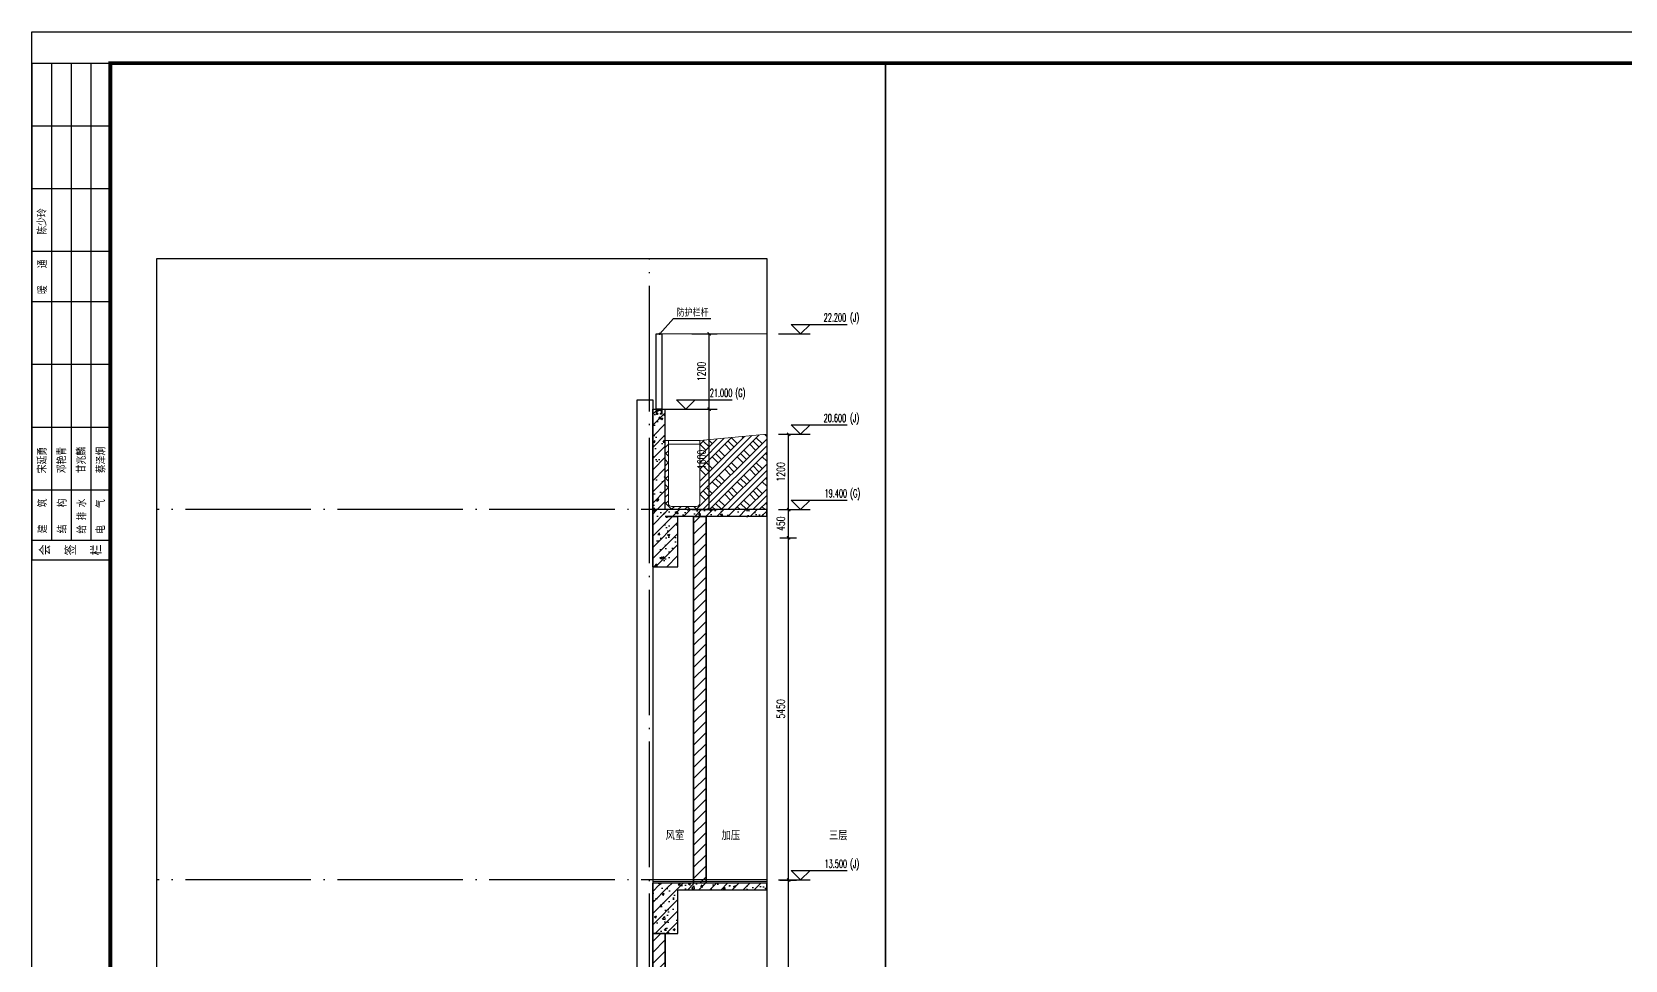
# Model space of a CAD drawing. Header units: millimetres. Extents: x 434053 to 1059003, y -2417481 to 936527.
# Drawn here: x 578801 to 604182, y -2240312 to -2225526 of the extents above; entities that cross this region are included whole.
import ezdxf
from ezdxf.enums import TextEntityAlignment as Align

# ---------------------------------------------------------------- set-up
doc = ezdxf.new("R2010")
doc.units = ezdxf.units.MM
doc.header["$LTSCALE"] = 1000
doc.header["$MEASUREMENT"] = 0
doc.linetypes.add('ACAD_ISO02W100-0.5', pattern=[6, 4, -2])
doc.linetypes.add('DOTE', pattern=[2.42, 2, -0.2, 0.02, -0.2])
doc.layers.get('Defpoints').update_dxf_attribs({"color": 6})
for name, color, linetype in [('A-ANNO-TTLB', 7, 'Continuous'), ('A-WALL-PATT', 8, 'Continuous'), ('AXIS', 3, 'Continuous'), ('DIM_ELEV', 3, 'Continuous'), ('DIM_LEAD', 3, 'Continuous'), ('DOTE', 16, 'DOTE'), ('HZHZNEWPLOTLAYER#@$TT', 7, 'Continuous'), ('PUB_DIM', 83, 'Continuous'), ('PUB_HATCH', 8, 'Continuous'), ('PUB_TEXT', 7, 'Continuous'), ('S', 2, 'Continuous'), ('STAIR', 2, 'Continuous'), ('WALL', 5, 'Continuous')]:
    doc.layers.add(name, color=color, linetype=linetype)
doc.layers.add('A-DETL-0001', color=4, linetype='Continuous', lineweight=15)
doc.layers.add('A-WALL', color=5, linetype='Continuous', lineweight=35)
doc.styles.add('_TCH_DIM', font='SIMPLEX.shx', dxfattribs={"width": 0.8, "height": 3, "bigfont": 'GBCBIG.shx'})
doc.styles.add('_TCH_DIM_T3', font='SIMPLEX', dxfattribs={"width": 0.705882, "bigfont": 'GBCBIG'})
doc.styles.add('TITXH', font='')
doc.styles.add('TITXV', font='', dxfattribs={"width": 0.8})
doc.styles.add('宋体', font='', dxfattribs={"width": 0.8})
doc.styles.get('TITXH').set_extended_font_data('@SimSun')
doc.styles.get('TITXV').set_extended_font_data('SimSun')
doc.styles.get('宋体').set_extended_font_data('SimSun')
doc.dimstyles.new('_TCH_ARCH&&50', dxfattribs={"dimtxt": 127.5, "dimasz": 50, "dimexe": 125, "dimexo": 150, "dimgap": 61.25, "dimtad": 1, "dimdec": 0, "dimzin": 0, "dimdsep": 46, "dimtxsty": '_TCH_DIM_T3', "dimblk": 'ARCHTICK', "dimcen": 0.09, "dimclrt": 7, "dimazin": 2, "dimtfac": 1, "dimtdec": 0, "dimtix": 1, "dimtmove": 2, "dimatfit": 3, "dimfxl": 1, "dimtolj": 1, "dimtzin": 0, "dimarcsym": 0})
pattern_1 = [(45, (-1713816.56, -1462982.77), (-88.3883476, 88.3883476), []), (50, (-1713816.56, -1462982.77), (358.63009, -31.376067), [37.5, -412.5]), (355, (-1713816.56, -1462982.77), (-69.375667, 376.096067), [30, -330]), (100.4514, (-1713786.68, -1462985.4), (289.25469, 344.71977), [31.870095, -350.571056]), (46.1842, (-1713816.56, -1462882.77), (533.620524, -82.75951), [56.25, -618.75]), (96.6356, (-1713772.1, -1462889.67), (467.33135, 487.05894), [47.80514, -525.8565]), (351.1842, (-1713816.56, -1462882.77), (467.33097, 487.0593), [45, -495]), (21, (-1713766.56, -1462907.77), (298.453526, -201.309445), [37.5, -412.5]), (326, (-1713766.56, -1462907.77), (121.657666, 362.57502), [30, -330]), (71.4514, (-1713741.7, -1462924.55), (420.111314, 161.26525), [31.870095, -350.571056]), (37.5, (-1713816.56, -1462982.77), (6.0799277, 166.446927), [0, -326, 0, -335, 0, -331.25]), (7.5, (-1713816.56, -1462982.77), (131.534769, 197.205856), [0, -191, 0, -318.5, 0, -126.25]), (327.5, (-1713928.06, -1462982.77), (266.911218, -11.277436), [0, -125, 0, -390, 0, -517.5]), (317.5, (-1713978.06, -1462982.77), (291.593085, 50.052491), [0, -162.5, 0, -259, 0, -367.5])]
pattern_2 = [(45, (-1713816.56, -1462893.01), (-88.388383, 88.388383), [])]

# ---------------------------------------------------------------- blocks, each defined once
blk = doc.blocks.new('asdfgafg$titleblk$00000094')
for p, q in [((0, 25), (-158.25, 25)), ((-158.25, 0), (-158.25, 25)), ((-152, 0), (-152, 25)), ((-136, 0), (-136, 25)), ((-116, 0), (-116, 25)), ((-96, 0), (-96, 25)), ((-76, 0), (-76, 25)), ((-60, 0), (-60, 25)), ((-40, 0), (-40, 25)), ((-20, 0), (-20, 25)), ((0, 18.75), (-152, 18.75)), ((0, 12.5), (-152, 12.5)), ((0, 6.25), (-152, 6.25))]:
    blk.add_line(p, q)
blk.add_lwpolyline([(0, 25), (0, 0)])
at = {"style": 'TITXH', "width": 1.2}
blk.add_text('会  签  栏', height=2.5, rotation=270, dxfattribs=at).set_placement((-156.36, 23.03))
at = {"style": 'TITXV', "width": 0.8}
for s, p in [('建    筑', (-149.72, 20.45)), ('暖    通', (-73.55, 20.45)), ('结    构', (-149.72, 14.2)), ('给 排 水', (-149.83, 7.95)), ('电    气', (-149.94, 1.92))]:
    blk.add_text(s, height=2.5, dxfattribs=at).set_placement(p)
for tag, p in [('建筑', (-126.4, 21.84)), ('暖通', (-50.4, 21.84)), ('结构', (-126.4, 15.59)), ('给排水', (-126.4, 9.34)), ('电气', (-126.4, 3.09))]:
    blk.add_attdef(tag, text='', height=2.5, dxfattribs=at).set_placement(p, align=Align.MIDDLE_CENTER)
blk = doc.blocks.new('asdfdfsdh')
at = {"layer": 'A-ANNO-TTLB'}
blk.add_lwpolyline([(0, 42050), (29700, 42050), (29700, 0), (0, 0)], close=True, dxfattribs=at)
at = {"layer": 'A-ANNO-TTLB', "const_width": 60}
blk.add_lwpolyline([(500, 40800), (500, 500), (29200, 500), (29200, 40800)], close=True, dxfattribs=at)
at = {"layer": 'A-ANNO-TTLB', "xscale": 49.99999999999999, "yscale": 49.99999999999999, "zscale": 49.99999999999999}
blk.add_blockref('asdfgafg$titleblk$00000094', (29200, 40800), dxfattribs=at).add_auto_attribs({'暖通': '陈少玲', '电气': '蔡泽炯', '给排水': '甘兆麟', '结构': '邓艳青', '建筑': '宋延勇'})
blk = doc.blocks.new('ASDFADFGAF')
for p, q in [((0, 500), (12350, 500)), ((500, 500), (500, 0)), ((1350, 500), (1350, 0)), ((500, 250), (1350, 250))]:
    blk.add_line(p, q)
blk.add_lwpolyline([(0, 28700), (12350, 28700), (12350, 0), (0, 0)], close=True)
at = {"layer": 'PUB_TEXT', "style": '宋体', "width": 0.8}
for s, p in [('比例', (791, 288)), ('1:50', (786, 38))]:
    blk.add_text(s, height=132.2, dxfattribs=at).set_placement(p)
blk = doc.blocks.new('A$C794B30DD')
at = {"layer": 'S'}
for points in [[(110, 1125), (20, 1125), (20, -75), (110, -75)], [(130, -75), (0, -75), (0, -83), (130, -83)]]:
    blk.add_lwpolyline(points, close=True, dxfattribs=at)
at = {"layer": 'STAIR', "linetype": 'ACAD_ISO02W100-0.5'}
for p, q in [((22, -83), (22, -153)), ((27, -158), (40, -158)), ((100, -91), (30, -91)), ((30, -91), (30, -149)), ((100, -91), (30, -91)), ((32, -150), (35, -150)), ((37, -145), (37, -149)), ((39, -143), (43, -143)), ((45, -145), (45, -153)), ((85, -145), (85, -153)), ((91, -143), (87, -143)), ((103, -158), (90, -158)), ((93, -145), (93, -149)), ((93, -145), (93, -149)), ((98, -150), (95, -150)), ((100, -91), (100, -149)), ((108, -83), (108, -153))]:
    blk.add_line(p, q, dxfattribs=at)
for centre, radius, start, end in [((27, -153), 4.74, 180, 270), ((32, -149), 1.9, 180, 270), ((35, -149), 1.9, 270, 0), ((39, -145), 1.9, 90, 180), ((40, -153), 4.74, 270, 0), ((43, -145), 1.9, 0, 90), ((87, -145), 1.9, 90, 180), ((90, -153), 4.74, 180, 270), ((91, -145), 1.9, 0, 90), ((95, -149), 1.9, 180, 270), ((98, -149), 1.9, 270, 0), ((103, -153), 4.74, 270, 0)]:
    blk.add_arc(centre, radius, start, end, dxfattribs=at)
blk = doc.blocks.new('_ArchTick')
at = {"color": 0, "linetype": 'ByBlock', "const_width": 0.4}
blk.add_lwpolyline([(-0.5, -0.5), (0.5, 0.5)], dxfattribs=at)
blk = doc.blocks.new('*D972')
at = {"layer": 'Defpoints', "color": 0, "transparency": 16777216}
for p in [(589162, -2230336), (589592, -2230336), (589162, -2231536)]:
    blk.add_point(p, dxfattribs=at)
at = {"layer": 'PUB_DIM', "color": 0, "lineweight": -2, "transparency": 16777216}
for p, q in [((589312, -2230336), (589717, -2230336)), ((589592, -2231536), (589592, -2230336)), ((589312, -2231536), (589717, -2231536))]:
    blk.add_line(p, q, dxfattribs=at)
at = {"layer": 'PUB_DIM', "color": 0, "lineweight": -2, "transparency": 16777216, "xscale": 50, "yscale": 50, "zscale": 50}
for p, rotation in [((589592, -2230336), 90), ((589592, -2231536), 270)]:
    blk.add_blockref('_ArchTick', p, dxfattribs=dict(at, rotation=rotation))
at = {"layer": 'PUB_DIM', "color": 7, "transparency": 16777216, "insert": (589467, -2230936), "char_height": 127.5, "attachment_point": 5, "rotation": 90, "style": '_TCH_DIM_T3'}
blk.add_mtext('\\A1;1200', dxfattribs=at)
blk = doc.blocks.new('*D973')
at = {"layer": 'Defpoints', "color": 0, "transparency": 16777216}
for p in [(589162, -2231536), (589592, -2231536), (589162, -2233136)]:
    blk.add_point(p, dxfattribs=at)
at = {"layer": 'PUB_DIM', "color": 0, "lineweight": -2, "transparency": 16777216}
for p, q in [((589312, -2231536), (589717, -2231536)), ((589592, -2233136), (589592, -2231536)), ((589312, -2233136), (589717, -2233136))]:
    blk.add_line(p, q, dxfattribs=at)
at = {"layer": 'PUB_DIM', "color": 0, "lineweight": -2, "transparency": 16777216, "xscale": 50, "yscale": 50, "zscale": 50}
for p, rotation in [((589592, -2231536), 90), ((589592, -2233136), 270)]:
    blk.add_blockref('_ArchTick', p, dxfattribs=dict(at, rotation=rotation))
at = {"layer": 'PUB_DIM', "color": 7, "transparency": 16777216, "insert": (589467, -2232336), "char_height": 127.5, "attachment_point": 5, "rotation": 90, "style": '_TCH_DIM_T3'}
blk.add_mtext('\\A1;1600', dxfattribs=at)
blk = doc.blocks.new('*D974')
at = {"layer": 'Defpoints', "color": 0, "transparency": 16777216}
for p in [(590569, -2231936), (590856, -2231936), (590569, -2233136)]:
    blk.add_point(p, dxfattribs=at)
at = {"layer": 'PUB_DIM', "color": 0, "lineweight": -2, "transparency": 16777216}
for p, q in [((590719, -2231936), (590981, -2231936)), ((590856, -2233136), (590856, -2231936)), ((590719, -2233136), (590981, -2233136))]:
    blk.add_line(p, q, dxfattribs=at)
at = {"layer": 'PUB_DIM', "color": 0, "lineweight": -2, "transparency": 16777216, "xscale": 50, "yscale": 50, "zscale": 50}
for p, rotation in [((590856, -2231936), 90), ((590856, -2233136), 270)]:
    blk.add_blockref('_ArchTick', p, dxfattribs=dict(at, rotation=rotation))
at = {"layer": 'PUB_DIM', "color": 7, "transparency": 16777216, "insert": (590731, -2232536), "char_height": 127.5, "attachment_point": 5, "rotation": 90, "style": '_TCH_DIM_T3'}
blk.add_mtext('\\A1;1200', dxfattribs=at)
blk = doc.blocks.new('*D975')
at = {"layer": 'Defpoints', "color": 0, "transparency": 16777216}
for p in [(590569, -2233136), (590856, -2233136), (590569, -2233586)]:
    blk.add_point(p, dxfattribs=at)
at = {"layer": 'PUB_DIM', "color": 0, "lineweight": -2, "transparency": 16777216}
for p, q in [((590719, -2233136), (590981, -2233136)), ((590856, -2233586), (590856, -2233136)), ((590719, -2233586), (590981, -2233586))]:
    blk.add_line(p, q, dxfattribs=at)
at = {"layer": 'PUB_DIM', "color": 0, "lineweight": -2, "transparency": 16777216, "xscale": 50, "yscale": 50, "zscale": 50}
for p, rotation in [((590856, -2233136), 90), ((590856, -2233586), 270)]:
    blk.add_blockref('_ArchTick', p, dxfattribs=dict(at, rotation=rotation))
at = {"layer": 'PUB_DIM', "color": 7, "transparency": 16777216, "insert": (590731, -2233361), "char_height": 127.5, "attachment_point": 5, "rotation": 90, "style": '_TCH_DIM_T3'}
blk.add_mtext('\\A1;450', dxfattribs=at)
blk = doc.blocks.new('*D976')
at = {"layer": 'Defpoints', "color": 0, "transparency": 16777216}
for p in [(590569, -2233586), (590856, -2233586), (590569, -2239036)]:
    blk.add_point(p, dxfattribs=at)
at = {"layer": 'PUB_DIM', "color": 0, "lineweight": -2, "transparency": 16777216}
for p, q in [((590719, -2233586), (590981, -2233586)), ((590856, -2239036), (590856, -2233586)), ((590719, -2239036), (590981, -2239036))]:
    blk.add_line(p, q, dxfattribs=at)
at = {"layer": 'PUB_DIM', "color": 0, "lineweight": -2, "transparency": 16777216, "xscale": 50, "yscale": 50, "zscale": 50}
for p, rotation in [((590856, -2233586), 90), ((590856, -2239036), 270)]:
    blk.add_blockref('_ArchTick', p, dxfattribs=dict(at, rotation=rotation))
at = {"layer": 'PUB_DIM', "color": 7, "transparency": 16777216, "insert": (590731, -2236311), "char_height": 127.5, "attachment_point": 5, "rotation": 90, "style": '_TCH_DIM_T3'}
blk.add_mtext('\\A1;5450', dxfattribs=at)
blk = doc.blocks.new('*D977')
at = {"layer": 'Defpoints', "color": 0, "transparency": 16777216}
for p in [(590569, -2239036), (590856, -2239036), (590569, -2244536)]:
    blk.add_point(p, dxfattribs=at)
at = {"layer": 'PUB_DIM', "color": 0, "lineweight": -2, "transparency": 16777216}
for p, q in [((590719, -2239036), (590981, -2239036)), ((590856, -2244536), (590856, -2239036)), ((590719, -2244536), (590981, -2244536))]:
    blk.add_line(p, q, dxfattribs=at)
at = {"layer": 'PUB_DIM', "color": 0, "lineweight": -2, "transparency": 16777216, "xscale": 50, "yscale": 50, "zscale": 50}
for p, rotation in [((590856, -2239036), 90), ((590856, -2244536), 270)]:
    blk.add_blockref('_ArchTick', p, dxfattribs=dict(at, rotation=rotation))
at = {"layer": 'PUB_DIM', "color": 7, "transparency": 16777216, "insert": (590731, -2241786), "char_height": 127.5, "attachment_point": 5, "rotation": 90, "style": '_TCH_DIM_T3'}
blk.add_mtext('\\A1;5500', dxfattribs=at)

msp = doc.modelspace()

# ---------------------------------------------------------------- hatches: boundary and pattern name
at = {"layer": 'A-DETL-0001'}
h = msp.add_hatch(dxfattribs=at)
h.set_pattern_fill('夯实土壤', color=8, scale=50)
h.set_pattern_definition([(45, (-2297929.3, -1404418.16), (-198.697006, 198.697006), []), (45, (-2297824.3, -1404418.16), (-198.697006, 198.697006), []), (45, (-2297719.3, -1404418.16), (-198.697006, 198.697006), []), (135, (-2297929.3, -1404418.16), (-198.697006, -198.697006), [132.5, -148.5]), (135, (-2297876.8, -1404365.66), (-198.697006, -198.697006), [132.5, -148.5]), (135, (-2297824.3, -1404313.16), (-198.697006, -198.697006), [132.5, -148.5])])
edge = h.paths.add_edge_path()
edge.add_line((588891.2, -2232035.7), (588941.2, -2232035.7))
edge.add_line((588941.2, -2232035.7), (588941.2, -2233035.7))
edge.add_arc((588991.2, -2233035.7), 50, 180, 270)
edge.add_line((588991.2, -2233085.7), (589391.2, -2233085.7))
edge.add_arc((589391.2, -2233035.7), 50, 270, 360)
edge.add_line((589441.2, -2233035.7), (589441.2, -2232035.7))
edge.add_line((589441.2, -2232035.7), (590507.3, -2231935.7))
edge.add_line((590507.3, -2231935.7), (590507.3, -2233135.7))
edge.add_line((590507.3, -2233135.7), (588891.2, -2233135.7))
edge.add_line((588891.2, -2233135.7), (588891.2, -2232035.7))
at = {"layer": 'A-WALL-PATT'}
h = msp.add_hatch(dxfattribs=at)
h.set_pattern_fill('普通砖', color=256, scale=50, style=0)
h.set_pattern_definition(pattern_2)
h.paths.add_polyline_path([(589341.2, -2233245.7), (589341.2, -2239085.7), (589541.2, -2239085.7), (589541.2, -2233245.7)])
h = msp.add_hatch(dxfattribs=at)
h.set_pattern_fill('普通砖', color=256, scale=50, style=0)
h.set_pattern_definition(pattern_2)
h.paths.add_polyline_path([(588691.2, -2239885.7), (588691.2, -2244535.7), (588891.2, -2244535.7), (588891.2, -2239885.7)])
at = {"layer": 'PUB_HATCH'}
h = msp.add_hatch(dxfattribs=at)
h.set_pattern_fill('钢筋混凝土', color=256, scale=50, style=0)
h.set_pattern_definition(pattern_1)
h.paths.add_polyline_path([(588824.6, -2233172.3), (588891.2, -2233135.7), (588891.2, -2231535.7), (588691.2, -2231535.7), (588691.2, -2233135.7)])
h = msp.add_hatch(dxfattribs=at)
h.set_pattern_fill('钢筋混凝土', color=256, scale=50, style=0)
h.set_pattern_definition(pattern_1)
h.paths.add_polyline_path([(589091.2, -2234045.7), (589091.2, -2233245.7), (588691.2, -2233135.7), (588691.2, -2234045.7)])
h = msp.add_hatch(dxfattribs=at)
h.set_pattern_fill('钢筋混凝土', color=256, scale=50, style=0)
h.set_pattern_definition(pattern_1)
h.paths.add_polyline_path([(590507.3, -2233135.7), (588891.2, -2233135.7), (588824.6, -2233172.3), (588891.2, -2233245.7), (590507.3, -2233245.7)])
h = msp.add_hatch(dxfattribs=at)
h.set_pattern_fill('钢筋混凝土', color=256, scale=50, style=0)
h.set_pattern_definition(pattern_1)
h.paths.add_polyline_path([(588824.6, -2233172.3), (589091.2, -2233245.7), (588891.2, -2233245.7)])
h = msp.add_hatch(dxfattribs=at)
h.set_pattern_fill('钢筋混凝土', color=256, scale=50, style=0)
h.set_pattern_definition(pattern_1)
h.paths.add_polyline_path([(589091.2, -2239885.7), (589091.2, -2239195.7), (588691.2, -2239085.7), (588691.2, -2239885.7)])
h = msp.add_hatch(dxfattribs=at)
h.set_pattern_fill('钢筋混凝土', color=256, scale=50, style=0)
h.set_pattern_definition(pattern_1)
h.paths.add_polyline_path([(589441.2, -2239195.7), (589441.2, -2239085.7), (588691.2, -2239085.7), (589091.2, -2239195.7)])
h = msp.add_hatch(dxfattribs=at)
h.set_pattern_fill('钢筋混凝土', color=256, scale=50, style=0)
h.set_pattern_definition(pattern_1)
h.paths.add_polyline_path([(590507.3, -2239085.7), (589441.2, -2239085.7), (589441.2, -2239195.7), (590507.3, -2239195.7)])

# ---------------------------------------------------------------- linework, layer by layer
at = {"layer": 'A-DETL-0001', "color": 2}
msp.add_line((588836.2, -2230335.7), (590507.3, -2230335.7), dxfattribs=at)
at = {"layer": 'A-DETL-0001', "color": 8}
msp.add_lwpolyline([(588891.2, -2232035.7), (588941.2, -2232035.7), (588941.2, -2233035.7, 0.4142136), (588991.2, -2233085.7), (589391.2, -2233085.7, 0.4142136), (589441.2, -2233035.7), (589441.2, -2232035.7), (590507.3, -2231935.7)], format="xyb", dxfattribs=at)
msp.add_lwpolyline([(589441.2, -2232035.7), (588941.2, -2232035.7), (588941.2, -2232096.1), (589441.2, -2232096.1)], close=True, dxfattribs=at)
at = {"layer": 'A-DETL-0001', "color": 2}
msp.add_lwpolyline([(590507.3, -2239035.7), (588691.2, -2239035.7), (588691.2, -2239060.7), (590507.3, -2239060.7)], dxfattribs=at)
at = {"layer": 'A-WALL'}
for p, q in [((589341.2, -2233245.7), (589341.2, -2239085.7)), ((589541.2, -2233245.7), (589341.2, -2233245.7)), ((589541.2, -2233245.7), (589541.2, -2239085.7)), ((588691.2, -2239885.7), (588691.2, -2244535.7)), ((588891.2, -2239885.7), (588691.2, -2239885.7)), ((588891.2, -2239885.7), (588891.2, -2244535.7))]:
    msp.add_line(p, q, dxfattribs=at)
at = {"layer": 'AXIS'}
msp.add_lwpolyline([(580791.2, -2229135.7), (590507.3, -2229135.7), (590507.3, -2253351.7), (580791.2, -2253351.7)], close=True, dxfattribs=at)
at = {"layer": 'DIM_ELEV'}
for p, q in [((591047.3, -2230335.7), (590897.3, -2230185.7)), ((590897.3, -2230185.7), (591786.9, -2230185.7)), ((591047.3, -2230335.7), (591197.3, -2230185.7)), ((590697.3, -2230335.7), (591197.3, -2230335.7)), ((588869.1, -2231535.7), (589369.1, -2231535.7)), ((589219.1, -2231535.7), (589069.1, -2231385.7)), ((589069.1, -2231385.7), (589958.6, -2231385.7)), ((589219.1, -2231535.7), (589369.1, -2231385.7)), ((591047.3, -2231935.7), (590897.3, -2231785.7)), ((590897.3, -2231785.7), (591786.9, -2231785.7)), ((591047.3, -2231935.7), (591197.3, -2231785.7)), ((590697.3, -2231935.7), (591197.3, -2231935.7)), ((591047.3, -2233135.7), (590897.3, -2232985.7)), ((590897.3, -2232985.7), (591786.9, -2232985.7)), ((591047.3, -2233135.7), (591197.3, -2232985.7)), ((590697.3, -2233135.7), (591197.3, -2233135.7)), ((591047.3, -2239035.7), (590897.3, -2238885.7)), ((590897.3, -2238885.7), (591786.9, -2238885.7)), ((591047.3, -2239035.7), (591197.3, -2238885.7)), ((590697.3, -2239035.7), (591197.3, -2239035.7))]:
    msp.add_line(p, q, dxfattribs=at)
at = {"layer": 'DIM_LEAD'}
for p, q in [((588803.7, -2230335.7), (589020.5, -2230093.3)), ((589020.5, -2230093.3), (589618, -2230093.3))]:
    msp.add_line(p, q, dxfattribs=at)
at = {"layer": 'DIM_LEAD', "const_width": 20}
msp.add_lwpolyline([(588797, -2230343.1, 1), (588810.4, -2230328.2, 1)], format="xyb", close=True, dxfattribs=at)
at = {"layer": 'DOTE'}
for p, q in [((588641.2, -2253351.7), (588641.2, -2229135.7)), ((590507.3, -2233135.7), (580791.2, -2233135.7)), ((590507.3, -2239035.7), (580791.2, -2239035.7))]:
    msp.add_line(p, q, dxfattribs=at)
at = {"layer": 'HZHZNEWPLOTLAYER#@$TT'}
msp.add_line((588441.2, -2231385.7), (588691.2, -2231385.7), dxfattribs=at)
msp.add_lwpolyline([(588691.2, -2231385.7), (588691.2, -2244535.7), (588441.2, -2244535.7), (588441.2, -2231385.7)], dxfattribs=at)
at = {"layer": 'WALL'}
for p, q in [((588691.2, -2233135.7), (588691.2, -2231535.7)), ((588691.2, -2231535.7), (588891.2, -2231535.7)), ((588891.2, -2233135.7), (588891.2, -2231535.7)), ((588691.2, -2234045.7), (588691.2, -2233135.7)), ((588691.2, -2233135.7), (588691.2, -2233135.7)), ((590507.3, -2233135.7), (588891.2, -2233135.7)), ((590507.3, -2233245.7), (588891.2, -2233245.7)), ((588891.2, -2233245.7), (589091.2, -2233245.7)), ((589091.2, -2234045.7), (589091.2, -2233245.7)), ((590507.3, -2233245.7), (590507.3, -2233135.7)), ((588691.2, -2234045.7), (589091.2, -2234045.7)), ((588691.2, -2239885.7), (588691.2, -2239085.7)), ((589441.2, -2239085.7), (588691.2, -2239085.7)), ((590507.3, -2239085.7), (589441.2, -2239085.7)), ((590507.3, -2239195.7), (590507.3, -2239085.7)), ((589091.2, -2239885.7), (589091.2, -2239195.7)), ((589441.2, -2239195.7), (589091.2, -2239195.7)), ((590507.3, -2239195.7), (589441.2, -2239195.7)), ((588691.2, -2239885.7), (589091.2, -2239885.7))]:
    msp.add_line(p, q, dxfattribs=at)

# ---------------------------------------------------------------- block references
at = {"rotation": 90}
msp.add_blockref('asdfdfsdh', (620850.9, -2255226.3), dxfattribs=at)
for p in [(580050.9, -2254726.3), (592400.9, -2254726.3)]:
    msp.add_blockref('ASDFADFGAF', p)
at = {"xscale": -1}
msp.add_blockref('A$C794B30DD', (588856.2, -2231460.2), dxfattribs=at)

# ---------------------------------------------------------------- texts
at = {"layer": 'PUB_TEXT'}
for s, height, style, width, p in [('防护栏杆', 113.29, '宋体', 0.8, (589072.8, -2230048.3)), ('22.200', 127.5, '_TCH_DIM', 0.564706, (591415.3, -2230140.7)), ('(J)', 127.5, '_TCH_DIM', 0.564706, (591836.9, -2230140.7)), ('21.000', 127.5, '_TCH_DIM', 0.564706, (589600.8, -2231340.7)), ('(G)', 127.5, '_TCH_DIM', 0.564706, (590008.6, -2231340.7)), ('20.600', 127.5, '_TCH_DIM', 0.564706, (591415.3, -2231740.7)), ('(J)', 127.5, '_TCH_DIM', 0.564706, (591836.9, -2231740.7)), ('(G)', 127.5, '_TCH_DIM', 0.564706, (591836.9, -2232940.7)), ('19.400', 127.5, '_TCH_DIM', 0.564706, (591429, -2232940.7)), ('风室', 132.17, '宋体', 0.8, (588897.7, -2238385.7)), ('加压', 132.17, '宋体', 0.8, (589787, -2238385.7)), ('三层', 132.17, '宋体', 0.8, (591499.2, -2238385.7)), ('13.500', 127.5, '_TCH_DIM', 0.564706, (591429, -2238840.7)), ('(J)', 127.5, '_TCH_DIM', 0.564706, (591836.9, -2238840.7))]:
    msp.add_text(s, height=height, dxfattribs=dict(at, style=style, width=width)).set_placement(p)

# ---------------------------------------------------------------- dimensions: what is measured, and where the dimension line sits
at = {"layer": 'PUB_DIM'}
for p1, p2, distance, picture, middle in [((589162.2, -2231535.7), (589162.2, -2230335.7), -430, '*D972', (589467.2, -2230935.7)), ((589162.2, -2233135.7), (589162.2, -2231535.7), -430, '*D973', (589467.2, -2232335.7)), ((590569.5, -2233135.7), (590569.5, -2231935.7), -286.5, '*D974', (590731, -2232535.7)), ((590569.5, -2233585.7), (590569.5, -2233135.7), -286.5, '*D975', (590731, -2233360.7)), ((590569.5, -2239035.7), (590569.5, -2233585.7), -286.5, '*D976', (590731, -2236310.7)), ((590569.5, -2244535.7), (590569.5, -2239035.7), -286.5, '*D977', (590731, -2241785.7))]:
    dim = msp.add_aligned_dim(p1=p1, p2=p2, distance=distance, dimstyle='_TCH_ARCH&&50', dxfattribs=at)
    dim.commit()
    dim.dimension.update_dxf_attribs({"geometry": picture, "text_midpoint": middle})

doc.saveas('drawing.dxf')
